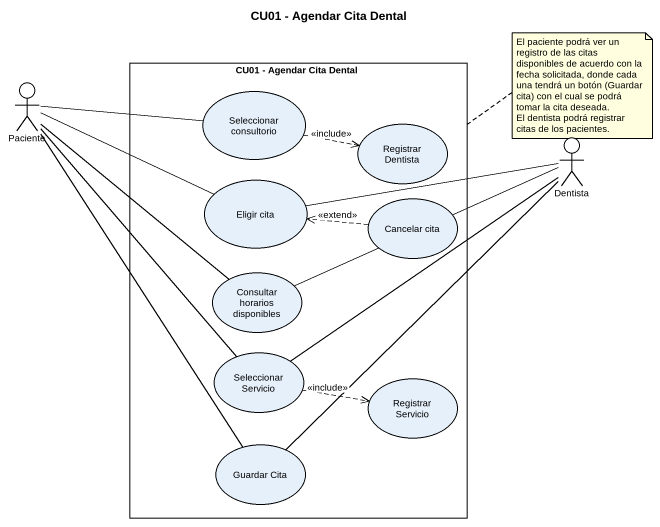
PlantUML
@startuml
title CU01 - Agendar Cita Dental
rectangle "CU01 - Agendar Cita Dental" as CU01_Agendar_Cita_Dental {
  usecase "Seleccionar consultorio" as Seleccionar_consultorio
  usecase "Registrar Dentista" as Registrar_Dentista
  usecase "Eligir cita" as Eligir_cita
  usecase "Cancelar cita" as Cancelar_cita
  usecase "Consultar horarios disponibles" as Consultar_horarios
  usecase "Seleccionar Servicio" as Seleccionar_Servicio
  usecase "Registrar Servicio" as Registrar_Servicio
  usecase "Guardar Cita" as Guardar_Cita
}
actor Paciente
actor Dentista
Paciente -right- Seleccionar_consultorio
Paciente -right- Eligir_cita
Paciente -- Consultar_horarios
Paciente -- Seleccionar_Servicio
Paciente -- Guardar_Cita
Seleccionar_consultorio .right.> Registrar_Dentista : <<include>>
Dentista -left- Eligir_cita
Dentista -left- Consultar_horarios
Dentista -- Seleccionar_Servicio
Dentista -- Guardar_Cita
Cancelar_cita .left.> Eligir_cita : <<extend>>
Seleccionar_Servicio .right.> Registrar_Servicio : <<include>>
note top of CU01_Agendar_Cita_Dental
  El paciente podrá ver un registro de las citas disponibles de acuerdo con la fecha solicitada, donde cada una tendrá un botón (Guardar cita) con el cual se podrá tomar la cita deseada.
  El dentista podrá registrar citas de los pacientes.
end note
@enduml
